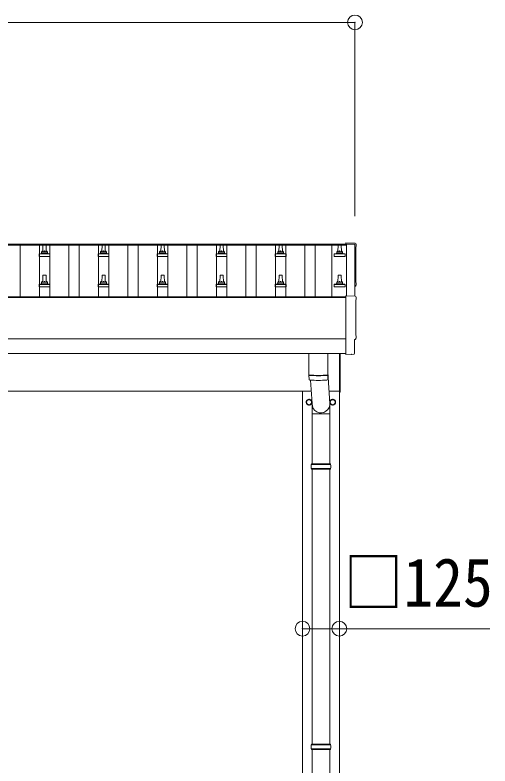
# Model space of a CAD drawing. Units: millimetres at full size, sheet at 1:50; details may follow other scales. Extents: x -14053 to 14053, y -9700 to 9700.
# Drawn here: x -2911 to -1301, y -2865 to -319 of the extents above; entities that cross this region are included whole.
import ezdxf
from ezdxf.enums import TextEntityAlignment as Align

# ---------------------------------------------------------------- set-up
doc = ezdxf.new("R2010")
doc.units = ezdxf.units.MM
doc.header["$LTSCALE"] = 50
doc.header["$PDMODE"] = 32
doc.header["$PDSIZE"] = 50
for name, color, linetype, lineweight in [('0-1_Defpoints', 4, 'Continuous', 9), ('0-2_TEXT1', 7, 'Continuous', 9), ('0-3_SHAPE', 5, 'Continuous', 5), ('0-6_PARTS1', 6, 'Continuous', 9)]:
    doc.layers.add(name, color=color, linetype=linetype, lineweight=lineweight)
doc.styles.add('ＭＳ ゴシック', font='')
doc.styles.get('ＭＳ ゴシック').set_extended_font_data('MS Gothic')

msp = doc.modelspace()

# ---------------------------------------------------------------- linework, layer by layer
at = {"layer": '0-1_Defpoints'}
for p, q in [((-6633.79, -1095.43), (-1787.79, -1095.43)), ((-6633.79, -1099.02), (-1787.79, -1099.02)), ((-1787.79, -1095.43), (-1787.79, -1099.02)), ((-1787.79, -1096.4), (-1787.79, -1270.92)), ((-1758.79, -1096.4), (-1787.79, -1096.4)), ((-1758.79, -1272.44), (-1758.79, -1096.4)), ((-6631.79, -1275.04), (-1789.79, -1275.04)), ((-6631.79, -1276.93), (-1789.79, -1276.93)), ((-1789.79, -1416.82), (-6631.79, -1416.82)), ((-6631.79, -1466.64), (-1789.79, -1466.64)), ((-1810.79, -1597.05), (-1810.79, -1466.74)), ((-1808.79, -1466.74), (-1808.79, -1597.05)), ((-1789.79, -1468.67), (-1789.79, -1469.67)), ((-1770.16, -1469.67), (-1763.24, -1469.31)), ((-6610.79, -1594.55), (-1907.55, -1594.55)), ((-1936.79, -4449.55), (-1936.79, -1594.55)), ((-1847.44, -1594.55), (-1810.79, -1594.55)), ((-1811.79, -1594.55), (-1811.79, -4449.55)), ((-1810.79, -1597.05), (-1808.79, -1597.05)), ((-1922.88, -1631.3), (-1922.78, -1631.3)), ((-1922.88, -1631.8), (-1922.78, -1631.8)), ((-1842.88, -1631.3), (-1842.78, -1631.3)), ((-1842.88, -1631.8), (-1842.78, -1631.8))]:
    msp.add_line(p, q, dxfattribs=at)
for points in [[(-1758.22, -1093.03), (-1789.79, -1091.38), (-1789.79, -1095.43)], [(-1758.22, -1272.47), (-1789.79, -1270.82), (-1789.79, -1468.67)], [(-1760.4, -1466.32), (-1760.4, -1419.29), (-1759.8, -1419.29)], [(-1770.9, -1469.4), (-1771.56, -1468.77), (-1789.79, -1469.67)]]:
    msp.add_lwpolyline(points, dxfattribs=at)
for points in [[(-1914.29, -1621.73), (-1905.79, -1626.64), (-1905.79, -1636.46), (-1914.29, -1641.36), (-1922.79, -1636.46), (-1922.79, -1626.64)], [(-1834.29, -1621.73), (-1825.79, -1626.64), (-1825.79, -1636.46), (-1834.29, -1641.36), (-1842.79, -1636.46), (-1842.79, -1626.64)]]:
    msp.add_lwpolyline(points, close=True, dxfattribs=at)
for centre, radius in [((-1914.29, -1631.55), 8.5), ((-1834.29, -1631.55), 10), ((-1834.29, -1631.55), 8.5)]:
    msp.add_circle(centre, radius, dxfattribs=at)
for centre, radius, start, end in [((-1914.29, -1631.55), 10, 29.36839, 337.68007), ((-1914.29, -1631.55), 8.6, 111.25399, 128.74601), ((-1914.29, -1631.55), 8.6, 51.25399, 68.74601), ((-1834.29, -1631.55), 8.6, 111.25399, 128.74601), ((-1834.29, -1631.55), 8.6, 51.25399, 68.74601), ((-1914.29, -1631.55), 8.6, 171.25399, 178.33419), ((-1914.29, -1631.55), 8.6, 181.66581, 188.74601), ((-1914.29, -1631.55), 8.6, 231.25399, 248.74601), ((-1914.29, -1631.55), 8.6, 291.25399, 308.74601), ((-1914.29, -1631.55), 8.6, 351.25399, 8.74601), ((-1834.29, -1631.55), 8.6, 171.25399, 178.33419), ((-1834.29, -1631.55), 8.6, 181.66581, 188.74601), ((-1834.29, -1631.55), 8.6, 231.25399, 248.74601), ((-1834.29, -1631.55), 8.6, 291.25399, 308.74601), ((-1834.29, -1631.55), 8.6, 351.25399, 8.74601)]:
    msp.add_arc(centre, radius, start, end, dxfattribs=at)
for centre, major_axis, ratio, start_param, end_param in [((-1758.37, -1096.03), (3, 0), 0.99863, 6.2683889, 7.8016218), ((3007.49, -1166.46), (-4763.38, 0), 0.99863, 6.2683889, 6.2976778), ((-1759.8, -1235.46), (4.41, 0), 0.99863, 4.9411535, 6.2976778), ((-1758.37, -1275.46), (3, 0), 0.99863, 6.2683889, 7.8016218), ((3007.49, -1345.89), (-4763.38, 0), 0.99863, 6.2683889, 6.2976778), ((-1759.8, -1414.89), (4.41, 0), 0.99863, 4.712389, 6.2976778), ((-1770.21, -1468.67), (0.727, -0.69), 0.9974, 4.712389, 5.5252311), ((-1763.4, -1466.31), (2.18, -2.07), 0.9974, 5.5252311, 7.0411395)]:
    msp.add_ellipse(centre, major_axis=major_axis, ratio=ratio, start_param=start_param, end_param=end_param, dxfattribs=at)
at = {"layer": '0-2_TEXT1'}
for p, q in [((-1914.79, -1466.64), (-1914.79, -1539.7)), ((-1850.79, -1466.64), (-1850.79, -1539.7)), ((-1914.82, -1540.7), (-1914.59, -1553.68)), ((-1910.31, -1539.98), (-1910.3, -1540.98)), ((-1855.26, -1539.98), (-1855.28, -1540.98)), ((-1850.99, -1553.68), (-1850.76, -1540.7)), ((-1850.79, -1530.12), (-1844.23, -1636.59)), ((-1909.25, -1556.97), (-1904.35, -1636.59)), ((-1904.44, -1671.25), (-1904.44, -1636.59)), ((-1844.14, -1671.25), (-1844.14, -1636.59)), ((-1904.44, -1671.25), (-1874.29, -1671.25)), ((-1904.29, -1671.25), (-1904.29, -1840.55)), ((-1844.14, -1671.25), (-1874.29, -1671.25)), ((-1844.29, -1671.25), (-1844.29, -1840.55)), ((-1907.29, -1842.55), (-1841.29, -1842.55)), ((-1907.29, -1856.55), (-1841.29, -1856.55)), ((-1906.29, -1840.55), (-1842.29, -1840.55)), ((-1906.29, -1840.55), (-1906.29, -1842.55)), ((-1906.29, -1858.55), (-1906.29, -1856.55)), ((-1842.29, -1840.55), (-1842.29, -1842.55)), ((-1842.29, -1858.55), (-1842.29, -1856.55)), ((-1906.29, -1858.55), (-1842.29, -1858.55)), ((-1904.29, -1858.55), (-1904.29, -2790.55)), ((-1844.29, -1858.55), (-1844.29, -2790.55)), ((-1907.29, -2792.54), (-1841.29, -2792.54)), ((-1906.29, -2790.54), (-1842.29, -2790.54)), ((-1906.29, -2790.54), (-1906.29, -2792.54)), ((-1842.29, -2790.54), (-1842.29, -2792.54)), ((-1907.29, -2806.54), (-1841.29, -2806.54)), ((-1906.29, -2808.54), (-1906.29, -2806.54)), ((-1906.29, -2808.54), (-1842.29, -2808.54)), ((-1904.29, -2808.54), (-1904.29, -3740.55)), ((-1844.29, -2808.54), (-1844.29, -3740.55)), ((-1842.29, -2808.54), (-1842.29, -2806.54))]:
    msp.add_line(p, q, dxfattribs=at)
for centre, radius, start, end in [((-1882.79, -1059.97), 480.8, 266.18381, 273.81619), ((-1882.79, -1060.97), 480.8, 266.18381, 273.81619), ((-1911.17, -1553.45), 3.43, 183.90213, 262.99006), ((-1882.78, -1037.98), 519.67, 266.82198, 273.17643), ((-1854.41, -1553.45), 3.43, 277.08355, 356.08693), ((-1858.54, -1849.55), 49.25, 171.82876, 180.00002), ((-1858.54, -1849.55), 49.25, 180.00002, 188.17127), ((-1890.04, -1849.55), 49.25, 359.99998, 8.17124), ((-1890.04, -1849.55), 49.25, 351.82873, 359.99998), ((-1858.54, -2799.54), 49.25, 171.82876, 180.00002), ((-1858.54, -2799.54), 49.25, 180.00002, 188.17127), ((-1890.04, -2799.54), 49.25, 359.99998, 8.17124), ((-1890.04, -2799.54), 49.25, 351.82873, 359.99998)]:
    msp.add_arc(centre, radius, start, end, dxfattribs=at)
msp.add_ellipse((-1874.29, -1636.59), major_axis=(0, -31.56), ratio=0.952301, start_param=4.712389, end_param=7.9831455, dxfattribs=at)
at = {"layer": '0-3_SHAPE', "color": 4, "lineweight": 9}
for p, q in [((-2893.29, -1275.04), (-2893.29, -1099.02)), ((-2828.29, -1275.04), (-2828.29, -1099.02)), ((-2793.29, -1275.04), (-2793.29, -1099.02)), ((-2728.29, -1275.04), (-2728.29, -1099.02)), ((-2693.29, -1275.04), (-2693.29, -1099.02)), ((-2628.29, -1275.04), (-2628.29, -1099.02)), ((-2593.29, -1275.04), (-2593.29, -1099.02)), ((-2528.29, -1275.04), (-2528.29, -1099.02)), ((-2493.29, -1275.04), (-2493.29, -1099.02)), ((-2428.29, -1275.04), (-2428.29, -1099.02)), ((-2393.29, -1275.04), (-2393.29, -1099.02)), ((-2328.29, -1275.04), (-2328.29, -1099.02)), ((-2293.29, -1275.04), (-2293.29, -1099.02)), ((-2228.29, -1275.04), (-2228.29, -1099.02)), ((-2193.29, -1275.04), (-2193.29, -1099.02)), ((-2128.29, -1275.04), (-2128.29, -1099.02)), ((-2093.29, -1275.04), (-2093.29, -1099.02)), ((-2028.29, -1275.04), (-2028.29, -1099.02)), ((-1993.29, -1275.04), (-1993.29, -1099.02)), ((-1928.29, -1275.04), (-1928.29, -1099.02)), ((-1893.29, -1275.04), (-1893.29, -1099.02)), ((-1837.29, -1099.02), (-1837.29, -1275.04))]:
    msp.add_line(p, q, dxfattribs=at)
at = {"layer": '0-3_SHAPE'}
for p, q in [((-2816.79, -1121.95), (-2816.06, -1098.43)), ((-2815.06, -1097.45), (-2806.51, -1097.45)), ((-2805.51, -1098.43), (-2804.79, -1121.95)), ((-2616.79, -1121.95), (-2616.06, -1098.43)), ((-2615.06, -1097.45), (-2606.51, -1097.45)), ((-2605.51, -1098.43), (-2604.79, -1121.95)), ((-2416.79, -1121.95), (-2416.06, -1098.43)), ((-2415.06, -1097.45), (-2406.51, -1097.45)), ((-2405.51, -1098.43), (-2404.79, -1121.95)), ((-2216.79, -1121.95), (-2216.06, -1098.43)), ((-2215.06, -1097.45), (-2206.51, -1097.45)), ((-2205.51, -1098.43), (-2204.79, -1121.95)), ((-2016.79, -1121.95), (-2016.06, -1098.43)), ((-2015.06, -1097.45), (-2006.51, -1097.45)), ((-2005.51, -1098.43), (-2004.79, -1121.95)), ((-1816.79, -1121.95), (-1816.06, -1098.43)), ((-1815.06, -1097.45), (-1806.51, -1097.45)), ((-1805.51, -1098.43), (-1804.79, -1121.95)), ((-2829.04, -1137.45), (-2829.04, -1129.74)), ((-2792.54, -1137.45), (-2829.04, -1137.45)), ((-2828.66, -1128.95), (-2792.92, -1128.95)), ((-2828.27, -1128.77), (-2821.55, -1127.14)), ((-2821.17, -1126.95), (-2800.41, -1126.95)), ((-2820.79, -1126.17), (-2820.79, -1121.95)), ((-2819.79, -1121.95), (-2801.79, -1121.95)), ((-2800.79, -1126.17), (-2800.79, -1121.95)), ((-2793.3, -1128.77), (-2800.02, -1127.14)), ((-2792.54, -1137.45), (-2792.54, -1129.74)), ((-2629.04, -1137.45), (-2629.04, -1129.74)), ((-2592.54, -1137.45), (-2629.04, -1137.45)), ((-2628.66, -1128.95), (-2592.92, -1128.95)), ((-2628.27, -1128.77), (-2621.55, -1127.14)), ((-2621.17, -1126.95), (-2600.41, -1126.95)), ((-2620.79, -1126.17), (-2620.79, -1121.95)), ((-2619.79, -1121.95), (-2601.79, -1121.95)), ((-2600.79, -1126.17), (-2600.79, -1121.95)), ((-2593.3, -1128.77), (-2600.02, -1127.14)), ((-2592.54, -1137.45), (-2592.54, -1129.74)), ((-2429.04, -1137.45), (-2429.04, -1129.74)), ((-2392.54, -1137.45), (-2429.04, -1137.45)), ((-2428.66, -1128.95), (-2392.92, -1128.95)), ((-2428.27, -1128.77), (-2421.55, -1127.14)), ((-2421.17, -1126.95), (-2400.41, -1126.95)), ((-2420.79, -1126.17), (-2420.79, -1121.95)), ((-2419.79, -1121.95), (-2401.79, -1121.95)), ((-2400.79, -1126.17), (-2400.79, -1121.95)), ((-2393.3, -1128.77), (-2400.02, -1127.14)), ((-2392.54, -1137.45), (-2392.54, -1129.74)), ((-2229.04, -1137.45), (-2229.04, -1129.74)), ((-2192.54, -1137.45), (-2229.04, -1137.45)), ((-2228.66, -1128.95), (-2192.92, -1128.95)), ((-2228.27, -1128.77), (-2221.55, -1127.14)), ((-2221.17, -1126.95), (-2200.41, -1126.95)), ((-2220.79, -1126.17), (-2220.79, -1121.95)), ((-2219.79, -1121.95), (-2201.79, -1121.95)), ((-2200.79, -1126.17), (-2200.79, -1121.95)), ((-2193.3, -1128.77), (-2200.02, -1127.14)), ((-2192.54, -1137.45), (-2192.54, -1129.74)), ((-2029.04, -1137.45), (-2029.04, -1129.74)), ((-1992.54, -1137.45), (-2029.04, -1137.45)), ((-2028.66, -1128.95), (-1992.92, -1128.95)), ((-2028.27, -1128.77), (-2021.55, -1127.14)), ((-2021.17, -1126.95), (-2000.41, -1126.95)), ((-2020.79, -1126.17), (-2020.79, -1121.95)), ((-2019.79, -1121.95), (-2001.79, -1121.95)), ((-2000.79, -1126.17), (-2000.79, -1121.95)), ((-1993.3, -1128.77), (-2000.02, -1127.14)), ((-1992.54, -1137.45), (-1992.54, -1129.74)), ((-1829.04, -1137.45), (-1829.04, -1129.74)), ((-1792.54, -1137.45), (-1829.04, -1137.45)), ((-1828.66, -1128.95), (-1792.92, -1128.95)), ((-1828.27, -1128.77), (-1821.55, -1127.14)), ((-1821.17, -1126.95), (-1800.41, -1126.95)), ((-1820.79, -1126.17), (-1820.79, -1121.95)), ((-1819.79, -1121.95), (-1801.79, -1121.95)), ((-1800.79, -1126.17), (-1800.79, -1121.95)), ((-1793.3, -1128.77), (-1800.02, -1127.14)), ((-1792.54, -1137.45), (-1792.54, -1129.74)), ((-2816.79, -1225.29), (-2816.06, -1201.76)), ((-2815.06, -1200.79), (-2806.51, -1200.79)), ((-2805.51, -1201.76), (-2804.79, -1225.29)), ((-2616.79, -1225.29), (-2616.06, -1201.76)), ((-2615.06, -1200.79), (-2606.51, -1200.79)), ((-2605.51, -1201.76), (-2604.79, -1225.29)), ((-2416.79, -1225.29), (-2416.06, -1201.76)), ((-2415.06, -1200.79), (-2406.51, -1200.79)), ((-2405.51, -1201.76), (-2404.79, -1225.29)), ((-2216.79, -1225.29), (-2216.06, -1201.76)), ((-2215.06, -1200.79), (-2206.51, -1200.79)), ((-2205.51, -1201.76), (-2204.79, -1225.29)), ((-2016.79, -1225.29), (-2016.06, -1201.76)), ((-2015.06, -1200.79), (-2006.51, -1200.79)), ((-2005.51, -1201.76), (-2004.79, -1225.29)), ((-1816.79, -1225.29), (-1816.06, -1201.76)), ((-1815.06, -1200.79), (-1806.51, -1200.79)), ((-1805.51, -1201.76), (-1804.79, -1225.29)), ((-2829.04, -1240.79), (-2829.04, -1233.07)), ((-2792.54, -1240.79), (-2829.04, -1240.79)), ((-2828.66, -1232.29), (-2792.92, -1232.29)), ((-2828.27, -1232.1), (-2821.55, -1230.47)), ((-2821.17, -1230.29), (-2800.41, -1230.29)), ((-2820.79, -1229.5), (-2820.79, -1225.29)), ((-2819.79, -1225.29), (-2801.79, -1225.29)), ((-2800.79, -1229.5), (-2800.79, -1225.29)), ((-2793.3, -1232.1), (-2800.02, -1230.47)), ((-2792.54, -1240.79), (-2792.54, -1233.07)), ((-2629.04, -1240.79), (-2629.04, -1233.07)), ((-2592.54, -1240.79), (-2629.04, -1240.79)), ((-2628.66, -1232.29), (-2592.92, -1232.29)), ((-2628.27, -1232.1), (-2621.55, -1230.47)), ((-2621.17, -1230.29), (-2600.41, -1230.29)), ((-2620.79, -1229.5), (-2620.79, -1225.29)), ((-2619.79, -1225.29), (-2601.79, -1225.29)), ((-2600.79, -1229.5), (-2600.79, -1225.29)), ((-2593.3, -1232.1), (-2600.02, -1230.47)), ((-2592.54, -1240.79), (-2592.54, -1233.07)), ((-2429.04, -1240.79), (-2429.04, -1233.07)), ((-2392.54, -1240.79), (-2429.04, -1240.79)), ((-2428.66, -1232.29), (-2392.92, -1232.29)), ((-2428.27, -1232.1), (-2421.55, -1230.47)), ((-2421.17, -1230.29), (-2400.41, -1230.29)), ((-2420.79, -1229.5), (-2420.79, -1225.29)), ((-2419.79, -1225.29), (-2401.79, -1225.29)), ((-2400.79, -1229.5), (-2400.79, -1225.29)), ((-2393.3, -1232.1), (-2400.02, -1230.47)), ((-2392.54, -1240.79), (-2392.54, -1233.07)), ((-2229.04, -1240.79), (-2229.04, -1233.07)), ((-2192.54, -1240.79), (-2229.04, -1240.79)), ((-2228.66, -1232.29), (-2192.92, -1232.29)), ((-2228.27, -1232.1), (-2221.55, -1230.47)), ((-2221.17, -1230.29), (-2200.41, -1230.29)), ((-2220.79, -1229.5), (-2220.79, -1225.29)), ((-2219.79, -1225.29), (-2201.79, -1225.29)), ((-2200.79, -1229.5), (-2200.79, -1225.29)), ((-2193.3, -1232.1), (-2200.02, -1230.47)), ((-2192.54, -1240.79), (-2192.54, -1233.07)), ((-2029.04, -1240.79), (-2029.04, -1233.07)), ((-1992.54, -1240.79), (-2029.04, -1240.79)), ((-2028.66, -1232.29), (-1992.92, -1232.29)), ((-2028.27, -1232.1), (-2021.55, -1230.47)), ((-2021.17, -1230.29), (-2000.41, -1230.29)), ((-2020.79, -1229.5), (-2020.79, -1225.29)), ((-2019.79, -1225.29), (-2001.79, -1225.29)), ((-2000.79, -1229.5), (-2000.79, -1225.29)), ((-1993.3, -1232.1), (-2000.02, -1230.47)), ((-1992.54, -1240.79), (-1992.54, -1233.07)), ((-1829.04, -1240.79), (-1829.04, -1233.07)), ((-1792.54, -1240.79), (-1829.04, -1240.79)), ((-1828.66, -1232.29), (-1792.92, -1232.29)), ((-1828.27, -1232.1), (-1821.55, -1230.47)), ((-1821.17, -1230.29), (-1800.41, -1230.29)), ((-1820.79, -1229.5), (-1820.79, -1225.29)), ((-1819.79, -1225.29), (-1801.79, -1225.29)), ((-1800.79, -1229.5), (-1800.79, -1225.29)), ((-1793.3, -1232.1), (-1800.02, -1230.47)), ((-1792.54, -1240.79), (-1792.54, -1233.07))]:
    msp.add_line(p, q, dxfattribs=at)
for centre, radius, start, end in [((-2816.7, -1122.59), 4.13, 90, 171.17633), ((-2815.06, -1098.45), 1, 90, 178.60509), ((-2807.45, -1121.95), 4.83, 133.60282, 180), ((-2814.12, -1121.95), 4.83, 0, 46.39718), ((-2806.51, -1098.45), 1, 1.39491, 90), ((-2804.87, -1122.59), 4.13, 8.82367, 90), ((-2616.7, -1122.59), 4.13, 90, 171.17633), ((-2615.06, -1098.45), 1, 90, 178.60509), ((-2607.45, -1121.95), 4.83, 133.60282, 180), ((-2614.12, -1121.95), 4.83, 0, 46.39718), ((-2606.51, -1098.45), 1, 1.39491, 90), ((-2604.87, -1122.59), 4.13, 8.82367, 90), ((-2416.7, -1122.59), 4.13, 90, 171.17633), ((-2415.06, -1098.45), 1, 90, 178.60509), ((-2407.45, -1121.95), 4.83, 133.60282, 180), ((-2414.12, -1121.95), 4.83, 0, 46.39718), ((-2406.51, -1098.45), 1, 1.39491, 90), ((-2404.87, -1122.59), 4.13, 8.82367, 90), ((-2216.7, -1122.59), 4.13, 90, 171.17633), ((-2215.06, -1098.45), 1, 90, 178.60509), ((-2207.45, -1121.95), 4.83, 133.60282, 180), ((-2214.12, -1121.95), 4.83, 0, 46.39718), ((-2206.51, -1098.45), 1, 1.39491, 90), ((-2204.87, -1122.59), 4.13, 8.82367, 90), ((-2016.7, -1122.59), 4.13, 90, 171.17633), ((-2015.06, -1098.45), 1, 90, 178.60509), ((-2007.45, -1121.95), 4.83, 133.60282, 180), ((-2014.12, -1121.95), 4.83, 0, 46.39718), ((-2006.51, -1098.45), 1, 1.39491, 90), ((-2004.87, -1122.59), 4.13, 8.82367, 90), ((-1816.7, -1122.59), 4.13, 90, 171.17633), ((-1815.06, -1098.45), 1, 90, 178.60509), ((-1807.45, -1121.95), 4.83, 133.60282, 180), ((-1814.12, -1121.95), 4.83, 0, 46.39718), ((-1806.51, -1098.45), 1, 1.39491, 90), ((-1804.87, -1122.59), 4.13, 8.82367, 90), ((-2828.04, -1129.74), 1, 103.62699, 180), ((-2821.79, -1126.17), 1, 283.62699, 0), ((-2819.79, -1122.95), 1, 90, 180), ((-2801.79, -1122.95), 1, 0, 90), ((-2799.79, -1126.17), 1, 180, 256.37301), ((-2793.54, -1129.74), 1, 0, 76.37301), ((-2628.04, -1129.74), 1, 103.62699, 180), ((-2621.79, -1126.17), 1, 283.62699, 0), ((-2619.79, -1122.95), 1, 90, 180), ((-2601.79, -1122.95), 1, 0, 90), ((-2599.79, -1126.17), 1, 180, 256.37301), ((-2593.54, -1129.74), 1, 0, 76.37301), ((-2428.04, -1129.74), 1, 103.62699, 180), ((-2421.79, -1126.17), 1, 283.62699, 0), ((-2419.79, -1122.95), 1, 90, 180), ((-2401.79, -1122.95), 1, 0, 90), ((-2399.79, -1126.17), 1, 180, 256.37301), ((-2393.54, -1129.74), 1, 0, 76.37301), ((-2228.04, -1129.74), 1, 103.62699, 180), ((-2221.79, -1126.17), 1, 283.62699, 0), ((-2219.79, -1122.95), 1, 90, 180), ((-2201.79, -1122.95), 1, 0, 90), ((-2199.79, -1126.17), 1, 180, 256.37301), ((-2193.54, -1129.74), 1, 0, 76.37301), ((-2028.04, -1129.74), 1, 103.62699, 180), ((-2021.79, -1126.17), 1, 283.62699, 0), ((-2019.79, -1122.95), 1, 90, 180), ((-2001.79, -1122.95), 1, 0, 90), ((-1999.79, -1126.17), 1, 180, 256.37301), ((-1993.54, -1129.74), 1, 0, 76.37301), ((-1828.04, -1129.74), 1, 103.62699, 180), ((-1821.79, -1126.17), 1, 283.62699, 0), ((-1819.79, -1122.95), 1, 90, 180), ((-1801.79, -1122.95), 1, 0, 90), ((-1799.79, -1126.17), 1, 180, 256.37301), ((-1793.54, -1129.74), 1, 0, 76.37301), ((-2815.06, -1201.79), 1, 90, 178.60509), ((-2806.51, -1201.79), 1, 1.39491, 90), ((-2615.06, -1201.79), 1, 90, 178.60509), ((-2606.51, -1201.79), 1, 1.39491, 90), ((-2415.06, -1201.79), 1, 90, 178.60509), ((-2406.51, -1201.79), 1, 1.39491, 90), ((-2215.06, -1201.79), 1, 90, 178.60509), ((-2206.51, -1201.79), 1, 1.39491, 90), ((-2015.06, -1201.79), 1, 90, 178.60509), ((-2006.51, -1201.79), 1, 1.39491, 90), ((-1815.06, -1201.79), 1, 90, 178.60509), ((-1806.51, -1201.79), 1, 1.39491, 90), ((-2828.04, -1233.07), 1, 103.62699, 180), ((-2821.79, -1229.5), 1, 283.62699, 0), ((-2816.7, -1225.92), 4.13, 90, 171.17633), ((-2819.79, -1226.29), 1, 90, 180), ((-2807.45, -1225.29), 4.83, 133.60282, 180), ((-2814.12, -1225.29), 4.83, 0, 46.39718), ((-2804.87, -1225.92), 4.13, 8.82367, 90), ((-2801.79, -1226.29), 1, 0, 90), ((-2799.79, -1229.5), 1, 180, 256.37301), ((-2793.54, -1233.07), 1, 0, 76.37301), ((-2628.04, -1233.07), 1, 103.62699, 180), ((-2621.79, -1229.5), 1, 283.62699, 0), ((-2616.7, -1225.92), 4.13, 90, 171.17633), ((-2619.79, -1226.29), 1, 90, 180), ((-2607.45, -1225.29), 4.83, 133.60282, 180), ((-2614.12, -1225.29), 4.83, 0, 46.39718), ((-2604.87, -1225.92), 4.13, 8.82367, 90), ((-2601.79, -1226.29), 1, 0, 90), ((-2599.79, -1229.5), 1, 180, 256.37301), ((-2593.54, -1233.07), 1, 0, 76.37301), ((-2428.04, -1233.07), 1, 103.62699, 180), ((-2421.79, -1229.5), 1, 283.62699, 0), ((-2416.7, -1225.92), 4.13, 90, 171.17633), ((-2419.79, -1226.29), 1, 90, 180), ((-2407.45, -1225.29), 4.83, 133.60282, 180), ((-2414.12, -1225.29), 4.83, 0, 46.39718), ((-2404.87, -1225.92), 4.13, 8.82367, 90), ((-2401.79, -1226.29), 1, 0, 90), ((-2399.79, -1229.5), 1, 180, 256.37301), ((-2393.54, -1233.07), 1, 0, 76.37301), ((-2228.04, -1233.07), 1, 103.62699, 180), ((-2221.79, -1229.5), 1, 283.62699, 0), ((-2216.7, -1225.92), 4.13, 90, 171.17633), ((-2219.79, -1226.29), 1, 90, 180), ((-2207.45, -1225.29), 4.83, 133.60282, 180), ((-2214.12, -1225.29), 4.83, 0, 46.39718), ((-2204.87, -1225.92), 4.13, 8.82367, 90), ((-2201.79, -1226.29), 1, 0, 90), ((-2199.79, -1229.5), 1, 180, 256.37301), ((-2193.54, -1233.07), 1, 0, 76.37301), ((-2028.04, -1233.07), 1, 103.62699, 180), ((-2021.79, -1229.5), 1, 283.62699, 0), ((-2016.7, -1225.92), 4.13, 90, 171.17633), ((-2019.79, -1226.29), 1, 90, 180), ((-2007.45, -1225.29), 4.83, 133.60282, 180), ((-2014.12, -1225.29), 4.83, 0, 46.39718), ((-2004.87, -1225.92), 4.13, 8.82367, 90), ((-2001.79, -1226.29), 1, 0, 90), ((-1999.79, -1229.5), 1, 180, 256.37301), ((-1993.54, -1233.07), 1, 0, 76.37301), ((-1828.04, -1233.07), 1, 103.62699, 180), ((-1821.79, -1229.5), 1, 283.62699, 0), ((-1816.7, -1225.92), 4.13, 90, 171.17633), ((-1819.79, -1226.29), 1, 90, 180), ((-1807.45, -1225.29), 4.83, 133.60282, 180), ((-1814.12, -1225.29), 4.83, 0, 46.39718), ((-1804.87, -1225.92), 4.13, 8.82367, 90), ((-1801.79, -1226.29), 1, 0, 90), ((-1799.79, -1229.5), 1, 180, 256.37301), ((-1793.54, -1233.07), 1, 0, 76.37301)]:
    msp.add_arc(centre, radius, start, end, dxfattribs=at)
at = {"layer": '0-6_PARTS1'}
for p, q in [((-6662.79, -344.32), (-1758.79, -344.32)), ((-1758.79, -344.32), (-1758.79, -1000.95)), ((-1811.79, -2399.23), (-1936.79, -2399.23)), ((-1811.79, -2399.23), (-1301.41, -2399.23))]:
    msp.add_line(p, q, dxfattribs=at)
for p in [(-1758.79, -344.32), (-1936.79, -2399.23), (-1811.79, -2399.23)]:
    msp.add_point(p, dxfattribs=at)

# ---------------------------------------------------------------- texts
at = {"layer": '0-6_PARTS1', "color": 7, "style": 'ＭＳ ゴシック', "width": 0.9}
msp.add_text('□125', height=165, dxfattribs=at).set_placement((-1797.52, -2374.23), align=Align.BOTTOM_LEFT)

doc.saveas('drawing.dxf')
